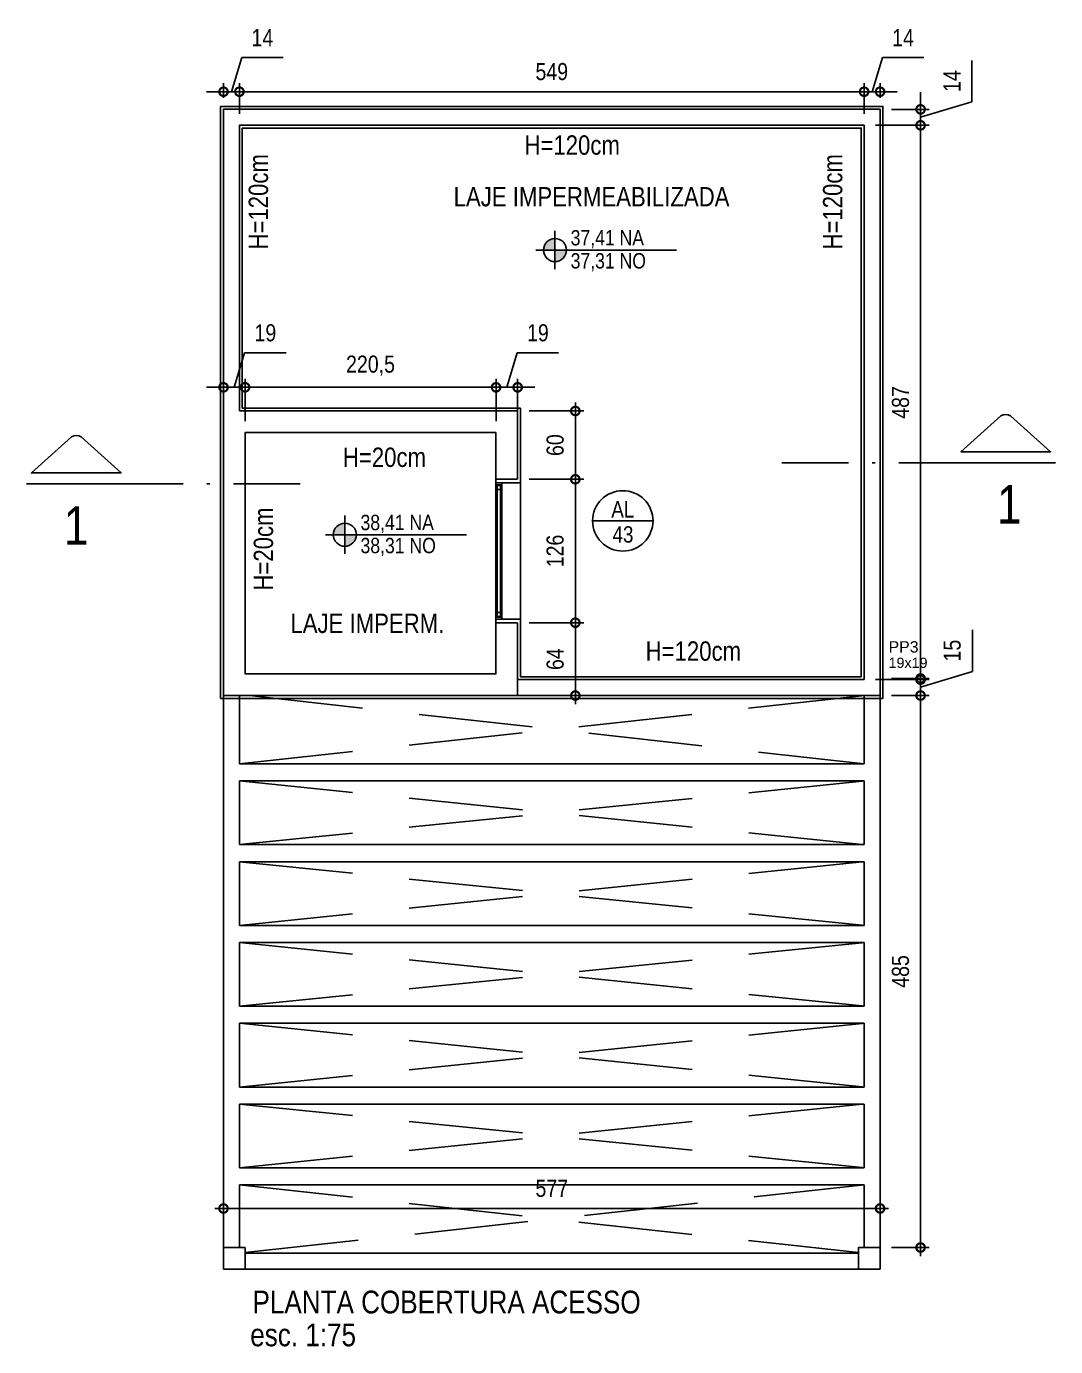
# Model space of a CAD drawing. Header units: metres. Extents: x -154 to 570, y -18 to 184.
# Drawn here: x -31.29 to -22.24, y 95.32 to 106.92 of the extents above; entities that cross this region are included whole.
import ezdxf
from ezdxf.enums import TextEntityAlignment as Align

# ---------------------------------------------------------------- set-up
doc = ezdxf.new("R2010")
doc.units = ezdxf.units.M
doc.header["$PDMODE"] = 1
doc.linetypes.add('DASHEDX2', pattern=[1.5, 1, -0.5])
for name, color, linetype in [('1', 232, 'DASHEDX2'), ('12', 232, 'Continuous'), ('9', 232, 'Continuous'), ('ARQ-ALV ACAB', 4, 'Continuous'), ('ARQ-AUX', 7, 'Continuous'), ('ARQ-AUX1', 1, 'Continuous'), ('ARQ-AUX2', 2, 'Continuous'), ('ARQ-CAX @ 1', 1, 'Continuous'), ('ARQ-DIM - EMBASAM', 2, 'Continuous'), ('ARQ-SIM', 1, 'Continuous'), ('ARQ-SIM - EMBASAM', 1, 'Continuous'), ('ARQ-TXT - EMBASAM', 2, 'Continuous')]:
    doc.layers.add(name, color=color, linetype=linetype)
doc.styles.add('Adesa', font='ARIALN.TTF')
doc.styles.get("Standard").update_dxf_attribs({"font": 'arial.ttf'})
doc.dimstyles.new('ADESA 1-0075', dxfattribs={"dimtxt": 0.15, "dimasz": 0.15, "dimexe": 0.075, "dimexo": 0.1, "dimgap": 0.1, "dimtad": 1, "dimdec": 1, "dimlfac": 100, "dimzin": 12, "dimtxsty": 'Adesa', "dimblk": 'DOTSMALL', "dimcen": 1, "dimdle": 0.075, "dimclrd": 1, "dimclre": 1, "dimclrt": 256, "dimazin": 3, "dimtm": 1e-09, "dimtfac": 1, "dimtdec": 1, "dimtmove": 1, "dimatfit": 0, "dimldrblk": 'DOTSMALL', "dimfxl": 0.8, "dimtvp": 2, "dimtolj": 1, "dimtzin": 0, "dimarcsym": 0})

# ---------------------------------------------------------------- blocks, each defined once
blk = doc.blocks.new('*U74')
at = {"color": 0, "linetype": 'ByBlock', "ltscale": 0.5}
for points in [[(0.02, -0.045), (0.02, -0.045), (0.02, -0.045), (0.02, -0.045), (0.02, -0.045), (0.02, -0.045), (0.02, -0.045), (0.02, -0.045), (0.02, -0.045), (0.03, -0.045), (0.03, -0.05), (0, -0.05), (0, 0), (0.03, 0), (0.03, -0.005), (0.02, -0.005), (0.02, -0.045)], [(1.18, -0.045), (1.18, -0.045), (1.18, -0.045), (1.18, -0.045), (1.18, -0.045), (1.18, -0.045), (1.18, -0.045), (1.18, -0.045), (1.18, -0.045), (1.17, -0.045), (1.17, -0.05), (1.2, -0.05), (1.2, 0), (1.17, 0), (1.17, -0.005), (1.18, -0.005), (1.18, -0.045)], [(0.025, -0.01), (0.06, -0.01), (0.06, -0.04), (0.025, -0.04)], [(1.175, -0.01), (1.14, -0.01), (1.14, -0.04), (1.175, -0.04)]]:
    blk.add_lwpolyline(points, close=True, dxfattribs=at)
at = {"color": 8, "linetype": 'ByBlock', "ltscale": 0.5}
for points in [[(1.17, 0), (0.03, 0)], [(1.17, -0.05), (0.03, -0.05)]]:
    blk.add_lwpolyline(points, dxfattribs=at)
at = {"color": 7, "linetype": 'ByBlock', "ltscale": 0.5}
blk.add_lwpolyline([(1.14, -0.01), (1.14, -0.04), (0.06, -0.04), (0.06, -0.01)], close=True, dxfattribs=at)
blk = doc.blocks.new('NipAcOs')
at = {"layer": 'ARQ-SIM - EMBASAM'}
h = blk.add_hatch(color=256, dxfattribs=at)
h.dxf.hatch_style = 1
h.paths.add_polyline_path([(0, 0.15, 0.414214), (-0.15, 0), (0, 0)])
h.paths.add_polyline_path([(0.15, 0), (0, 0), (0, -0.15, 0.414214)])
for p, q in [((0, -0.25), (0, 0.25)), ((-0.25, 0), (0.15, 0)), ((0.15, 0), (1.583, 0))]:
    blk.add_line(p, q, dxfattribs=at)
blk.add_circle((0, 0), 0.15, dxfattribs=at)
at = {"style": 'Adesa'}
for p in [(0.204, 0.06), (0.204, -0.24)]:
    blk.add_attdef('000,00', p, '', height=0.2, dxfattribs=at)
blk = doc.blocks.new('ADESA-SIM CORT')
at = {"color": 3}
blk.add_lwpolyline([(1.712, 0.367), (1.4, 0.086), (2.1, 0.086), (1.788, 0.367)], dxfattribs=at)
blk.add_lwpolyline([(1.788, 0.367, 0.267949), (1.712, 0.367)], format="xyb", dxfattribs=at)
at = {"color": 2}
for points in [[(0.521, 0), (0, 0)], [(0.706, 0), (0.729, 0)], [(2.14, 0), (0.914, 0)]]:
    blk.add_lwpolyline(points, dxfattribs=at)
at = {"color": 3, "style": 'Adesa'}
blk.add_attdef('A', text='', height=0.35, dxfattribs=at).set_placement((1.739, -0.325), align=Align.MIDDLE_CENTER)
blk = doc.blocks.new('_DotSmall')
at = {"color": 0, "linetype": 'ByBlock', "const_width": 0.5}
blk.add_lwpolyline([(-0.0625, 0, 1), (0.0625, 0, 1)], format="xyb", close=True, dxfattribs=at)
blk = doc.blocks.new('*D81')
at = {"layer": 'ARQ-DIM - EMBASAM', "color": 1, "lineweight": -2, "transparency": 16777216}
for p, q in [((-29.458, 103.747), (-29.368, 104.049)), ((-29.368, 104.049), (-29.003, 104.049)), ((-29.553, 103.449), (-29.553, 103.822)), ((-29.363, 103.449), (-29.363, 103.822)), ((-29.553, 103.747), (-29.703, 103.747)), ((-29.363, 103.747), (-29.553, 103.747)), ((-29.363, 103.747), (-29.553, 103.747)), ((-29.363, 103.747), (-29.213, 103.747))]:
    blk.add_line(p, q, dxfattribs=at)
at = {"layer": 'Defpoints', "color": 0, "transparency": 16777216}
for p in [(-29.553, 103.747), (-29.553, 103.349), (-29.363, 103.349)]:
    blk.add_point(p, dxfattribs=at)
at = {"layer": 'ARQ-DIM - EMBASAM', "color": 1, "lineweight": -2, "transparency": 16777216, "xscale": 0.15, "yscale": 0.15, "zscale": 0.15}
blk.add_blockref('_DotSmall', (-29.553, 103.747), dxfattribs=at)
at = {"layer": 'ARQ-DIM - EMBASAM', "color": 1, "lineweight": -2, "transparency": 16777216, "xscale": 0.15, "yscale": 0.15, "zscale": 0.15, "rotation": 180}
blk.add_blockref('_DotSmall', (-29.363, 103.747), dxfattribs=at)
at = {"layer": 'ARQ-DIM - EMBASAM', "transparency": 16777216, "insert": (-29.185, 104.225), "char_height": 0.15, "attachment_point": 5, "style": 'Adesa'}
blk.add_mtext('\\A1;19', dxfattribs=at)
blk = doc.blocks.new('*D82')
at = {"layer": 'ARQ-DIM - EMBASAM', "color": 1, "lineweight": -2, "transparency": 16777216}
for p, q in [((-29.363, 103.449), (-29.363, 103.822)), ((-27.158, 103.449), (-27.158, 103.822)), ((-29.438, 103.747), (-27.083, 103.747))]:
    blk.add_line(p, q, dxfattribs=at)
at = {"layer": 'Defpoints', "color": 0, "transparency": 16777216}
for p in [(-27.158, 103.747), (-29.363, 103.349), (-27.158, 103.349)]:
    blk.add_point(p, dxfattribs=at)
at = {"layer": 'ARQ-DIM - EMBASAM', "color": 1, "lineweight": -2, "transparency": 16777216, "xscale": 0.15, "yscale": 0.15, "zscale": 0.15, "rotation": 180}
blk.add_blockref('_DotSmall', (-29.363, 103.747), dxfattribs=at)
at = {"layer": 'ARQ-DIM - EMBASAM', "color": 1, "lineweight": -2, "transparency": 16777216, "xscale": 0.15, "yscale": 0.15, "zscale": 0.15}
blk.add_blockref('_DotSmall', (-27.158, 103.747), dxfattribs=at)
at = {"layer": 'ARQ-DIM - EMBASAM', "transparency": 16777216, "insert": (-28.261, 103.937), "char_height": 0.15, "attachment_point": 5, "style": 'Adesa'}
blk.add_mtext('\\A1;220,5', dxfattribs=at)
blk = doc.blocks.new('*D83')
at = {"layer": 'ARQ-DIM - EMBASAM', "color": 1, "lineweight": -2, "transparency": 16777216}
for p, q in [((-27.063, 103.747), (-26.973, 104.049)), ((-26.973, 104.049), (-26.608, 104.049)), ((-27.158, 103.449), (-27.158, 103.822)), ((-26.968, 103.447), (-26.968, 103.822)), ((-27.158, 103.747), (-27.308, 103.747)), ((-27.158, 103.747), (-26.968, 103.747)), ((-27.158, 103.747), (-26.968, 103.747)), ((-26.968, 103.747), (-26.818, 103.747))]:
    blk.add_line(p, q, dxfattribs=at)
at = {"layer": 'Defpoints', "color": 0, "transparency": 16777216}
for p in [(-26.968, 103.747), (-27.158, 103.349), (-26.968, 103.347)]:
    blk.add_point(p, dxfattribs=at)
at = {"layer": 'ARQ-DIM - EMBASAM', "color": 1, "lineweight": -2, "transparency": 16777216, "xscale": 0.15, "yscale": 0.15, "zscale": 0.15}
blk.add_blockref('_DotSmall', (-27.158, 103.747), dxfattribs=at)
at = {"layer": 'ARQ-DIM - EMBASAM', "color": 1, "lineweight": -2, "transparency": 16777216, "xscale": 0.15, "yscale": 0.15, "zscale": 0.15, "rotation": 180}
blk.add_blockref('_DotSmall', (-26.968, 103.747), dxfattribs=at)
at = {"layer": 'ARQ-DIM - EMBASAM', "transparency": 16777216, "insert": (-26.79, 104.225), "char_height": 0.15, "attachment_point": 5, "style": 'Adesa'}
blk.add_mtext('\\A1;19', dxfattribs=at)
blk = doc.blocks.new('*D84')
at = {"layer": 'ARQ-DIM - EMBASAM', "color": 1, "lineweight": -2, "transparency": 16777216}
for p, q in [((-26.461, 101.754), (-26.461, 100.964)), ((-26.868, 101.679), (-26.386, 101.679)), ((-26.868, 101.039), (-26.386, 101.039))]:
    blk.add_line(p, q, dxfattribs=at)
at = {"layer": 'Defpoints', "color": 0, "transparency": 16777216}
for p in [(-26.968, 101.679), (-26.968, 101.039), (-26.461, 101.039)]:
    blk.add_point(p, dxfattribs=at)
at = {"layer": 'ARQ-DIM - EMBASAM', "color": 1, "lineweight": -2, "transparency": 16777216, "xscale": 0.15, "yscale": 0.15, "zscale": 0.15}
for p, rotation in [((-26.461, 101.679), 90), ((-26.461, 101.039), 270)]:
    blk.add_blockref('_DotSmall', p, dxfattribs=dict(at, rotation=rotation))
at = {"layer": 'ARQ-DIM - EMBASAM', "transparency": 16777216, "insert": (-26.638, 101.359), "char_height": 0.15, "attachment_point": 5, "rotation": 90, "style": 'Adesa'}
blk.add_mtext('\\A1;64', dxfattribs=at)
blk = doc.blocks.new('*D85')
at = {"layer": 'ARQ-DIM - EMBASAM', "color": 1, "lineweight": -2, "transparency": 16777216}
for p, q in [((-26.461, 101.604), (-26.461, 103.014)), ((-26.868, 102.939), (-26.386, 102.939)), ((-26.868, 101.679), (-26.386, 101.679))]:
    blk.add_line(p, q, dxfattribs=at)
at = {"layer": 'Defpoints', "color": 0, "transparency": 16777216}
for p in [(-26.968, 102.939), (-26.461, 102.939), (-26.968, 101.679)]:
    blk.add_point(p, dxfattribs=at)
at = {"layer": 'ARQ-DIM - EMBASAM', "color": 1, "lineweight": -2, "transparency": 16777216, "xscale": 0.15, "yscale": 0.15, "zscale": 0.15}
for p, rotation in [((-26.461, 102.939), 90), ((-26.461, 101.679), 270)]:
    blk.add_blockref('_DotSmall', p, dxfattribs=dict(at, rotation=rotation))
at = {"layer": 'ARQ-DIM - EMBASAM', "transparency": 16777216, "insert": (-26.638, 102.309), "char_height": 0.15, "attachment_point": 5, "rotation": 90, "style": 'Adesa'}
blk.add_mtext('\\A1;126', dxfattribs=at)
blk = doc.blocks.new('*D86')
at = {"layer": 'ARQ-DIM - EMBASAM', "color": 1, "lineweight": -2, "transparency": 16777216}
for p, q in [((-26.461, 103.614), (-26.461, 102.864)), ((-26.868, 103.539), (-26.386, 103.539)), ((-26.868, 102.939), (-26.386, 102.939))]:
    blk.add_line(p, q, dxfattribs=at)
at = {"layer": 'Defpoints', "color": 0, "transparency": 16777216}
for p in [(-26.968, 103.539), (-26.968, 102.939), (-26.461, 102.939)]:
    blk.add_point(p, dxfattribs=at)
at = {"layer": 'ARQ-DIM - EMBASAM', "color": 1, "lineweight": -2, "transparency": 16777216, "xscale": 0.15, "yscale": 0.15, "zscale": 0.15}
for p, rotation in [((-26.461, 103.539), 90), ((-26.461, 102.939), 270)]:
    blk.add_blockref('_DotSmall', p, dxfattribs=dict(at, rotation=rotation))
at = {"layer": 'ARQ-DIM - EMBASAM', "transparency": 16777216, "insert": (-26.638, 103.239), "char_height": 0.15, "attachment_point": 5, "rotation": 90, "style": 'Adesa'}
blk.add_mtext('\\A1;60', dxfattribs=at)
blk = doc.blocks.new('*D87')
at = {"layer": 'ARQ-DIM - EMBASAM', "color": 1, "lineweight": -2, "transparency": 16777216}
for p, q in [((-29.483, 106.344), (-29.393, 106.644)), ((-29.393, 106.644), (-29.029, 106.644)), ((-29.553, 106.289), (-29.553, 106.419)), ((-29.413, 106.149), (-29.413, 106.419)), ((-29.553, 106.344), (-29.703, 106.344)), ((-29.413, 106.344), (-29.553, 106.344)), ((-29.413, 106.344), (-29.553, 106.344)), ((-29.413, 106.344), (-29.263, 106.344))]:
    blk.add_line(p, q, dxfattribs=at)
at = {"layer": 'Defpoints', "color": 0, "transparency": 16777216}
for p in [(-29.553, 106.344), (-29.553, 106.189), (-29.413, 106.049)]:
    blk.add_point(p, dxfattribs=at)
at = {"layer": 'ARQ-DIM - EMBASAM', "color": 1, "lineweight": -2, "transparency": 16777216, "xscale": 0.15, "yscale": 0.15, "zscale": 0.15}
blk.add_blockref('_DotSmall', (-29.553, 106.344), dxfattribs=at)
at = {"layer": 'ARQ-DIM - EMBASAM', "color": 1, "lineweight": -2, "transparency": 16777216, "xscale": 0.15, "yscale": 0.15, "zscale": 0.15, "rotation": 180}
blk.add_blockref('_DotSmall', (-29.413, 106.344), dxfattribs=at)
at = {"layer": 'ARQ-DIM - EMBASAM', "transparency": 16777216, "insert": (-29.211, 106.819), "char_height": 0.15, "attachment_point": 5, "style": 'Adesa'}
blk.add_mtext('\\A1;14', dxfattribs=at)
blk = doc.blocks.new('*D88')
at = {"layer": 'ARQ-DIM - EMBASAM', "color": 1, "lineweight": -2, "transparency": 16777216}
for p, q in [((-29.413, 106.149), (-29.413, 106.419)), ((-23.923, 106.149), (-23.923, 106.419)), ((-29.488, 106.344), (-23.848, 106.344))]:
    blk.add_line(p, q, dxfattribs=at)
at = {"layer": 'Defpoints', "color": 0, "transparency": 16777216}
for p in [(-23.923, 106.344), (-29.413, 106.049), (-23.923, 106.049)]:
    blk.add_point(p, dxfattribs=at)
at = {"layer": 'ARQ-DIM - EMBASAM', "color": 1, "lineweight": -2, "transparency": 16777216, "xscale": 0.15, "yscale": 0.15, "zscale": 0.15, "rotation": 180}
blk.add_blockref('_DotSmall', (-29.413, 106.344), dxfattribs=at)
at = {"layer": 'ARQ-DIM - EMBASAM', "color": 1, "lineweight": -2, "transparency": 16777216, "xscale": 0.15, "yscale": 0.15, "zscale": 0.15}
blk.add_blockref('_DotSmall', (-23.923, 106.344), dxfattribs=at)
at = {"layer": 'ARQ-DIM - EMBASAM', "transparency": 16777216, "insert": (-26.668, 106.52), "char_height": 0.15, "attachment_point": 5, "style": 'Adesa'}
blk.add_mtext('\\A1;549', dxfattribs=at)
blk = doc.blocks.new('*D89')
at = {"layer": 'ARQ-DIM - EMBASAM', "color": 1, "lineweight": -2, "transparency": 16777216}
for p, q in [((-23.853, 106.344), (-23.763, 106.644)), ((-23.763, 106.644), (-23.399, 106.644)), ((-23.923, 106.149), (-23.923, 106.419)), ((-23.783, 106.289), (-23.783, 106.419)), ((-23.923, 106.344), (-24.073, 106.344)), ((-23.923, 106.344), (-23.783, 106.344)), ((-23.923, 106.344), (-23.783, 106.344)), ((-23.783, 106.344), (-23.633, 106.344))]:
    blk.add_line(p, q, dxfattribs=at)
at = {"layer": 'Defpoints', "color": 0, "transparency": 16777216}
for p in [(-23.783, 106.344), (-23.783, 106.189), (-23.923, 106.049)]:
    blk.add_point(p, dxfattribs=at)
at = {"layer": 'ARQ-DIM - EMBASAM', "color": 1, "lineweight": -2, "transparency": 16777216, "xscale": 0.15, "yscale": 0.15, "zscale": 0.15}
blk.add_blockref('_DotSmall', (-23.923, 106.344), dxfattribs=at)
at = {"layer": 'ARQ-DIM - EMBASAM', "color": 1, "lineweight": -2, "transparency": 16777216, "xscale": 0.15, "yscale": 0.15, "zscale": 0.15, "rotation": 180}
blk.add_blockref('_DotSmall', (-23.783, 106.344), dxfattribs=at)
at = {"layer": 'ARQ-DIM - EMBASAM', "transparency": 16777216, "insert": (-23.581, 106.819), "char_height": 0.15, "attachment_point": 5, "style": 'Adesa'}
blk.add_mtext('\\A1;14', dxfattribs=at)
blk = doc.blocks.new('*D90')
at = {"layer": 'ARQ-DIM - EMBASAM', "color": 1, "lineweight": -2, "transparency": 16777216}
for p, q in [((-22.976, 106.255), (-22.976, 106.619)), ((-23.427, 106.189), (-23.427, 106.339)), ((-23.427, 106.119), (-22.976, 106.255)), ((-23.683, 106.189), (-23.352, 106.189)), ((-23.427, 106.189), (-23.427, 106.049)), ((-23.427, 106.189), (-23.427, 106.049)), ((-23.823, 106.049), (-23.352, 106.049)), ((-23.427, 106.049), (-23.427, 105.899))]:
    blk.add_line(p, q, dxfattribs=at)
at = {"layer": 'Defpoints', "color": 0, "transparency": 16777216}
for p in [(-23.783, 106.189), (-23.923, 106.049), (-23.427, 106.049)]:
    blk.add_point(p, dxfattribs=at)
at = {"layer": 'ARQ-DIM - EMBASAM', "color": 1, "lineweight": -2, "transparency": 16777216, "xscale": 0.15, "yscale": 0.15, "zscale": 0.15}
for p, rotation in [((-23.427, 106.189), 270), ((-23.427, 106.049), 90)]:
    blk.add_blockref('_DotSmall', p, dxfattribs=dict(at, rotation=rotation))
at = {"layer": 'ARQ-DIM - EMBASAM', "transparency": 16777216, "insert": (-23.151, 106.437), "char_height": 0.15, "attachment_point": 5, "rotation": 90, "style": 'Adesa'}
blk.add_mtext('\\A1;14', dxfattribs=at)
blk = doc.blocks.new('*D91')
at = {"layer": 'ARQ-DIM - EMBASAM', "color": 1, "lineweight": -2, "transparency": 16777216}
for p, q in [((-23.427, 106.124), (-23.427, 101.104)), ((-23.823, 106.049), (-23.352, 106.049)), ((-23.823, 101.179), (-23.352, 101.179))]:
    blk.add_line(p, q, dxfattribs=at)
at = {"layer": 'Defpoints', "color": 0, "transparency": 16777216}
for p in [(-23.923, 106.049), (-23.923, 101.179), (-23.427, 101.179)]:
    blk.add_point(p, dxfattribs=at)
at = {"layer": 'ARQ-DIM - EMBASAM', "color": 1, "lineweight": -2, "transparency": 16777216, "xscale": 0.15, "yscale": 0.15, "zscale": 0.15}
for p, rotation in [((-23.427, 106.049), 90), ((-23.427, 101.179), 270)]:
    blk.add_blockref('_DotSmall', p, dxfattribs=dict(at, rotation=rotation))
at = {"layer": 'ARQ-DIM - EMBASAM', "transparency": 16777216, "insert": (-23.603, 103.614), "char_height": 0.15, "attachment_point": 5, "rotation": 90, "style": 'Adesa'}
blk.add_mtext('\\A1;487', dxfattribs=at)
blk = doc.blocks.new('*D92')
at = {"layer": 'ARQ-DIM - EMBASAM', "color": 1, "lineweight": -2, "transparency": 16777216}
for p, q in [((-22.972, 101.251), (-22.972, 101.616)), ((-23.427, 101.189), (-23.427, 101.339)), ((-23.427, 101.114), (-22.972, 101.251)), ((-23.683, 101.189), (-23.352, 101.189)), ((-23.427, 101.189), (-23.427, 101.039)), ((-23.427, 101.189), (-23.427, 101.039)), ((-23.683, 101.039), (-23.352, 101.039)), ((-23.427, 101.039), (-23.427, 100.889))]:
    blk.add_line(p, q, dxfattribs=at)
at = {"layer": 'Defpoints', "color": 0, "transparency": 16777216}
for p in [(-23.783, 101.189), (-23.783, 101.039), (-23.427, 101.039)]:
    blk.add_point(p, dxfattribs=at)
at = {"layer": 'ARQ-DIM - EMBASAM', "color": 1, "lineweight": -2, "transparency": 16777216, "xscale": 0.15, "yscale": 0.15, "zscale": 0.15}
for p, rotation in [((-23.427, 101.189), 270), ((-23.427, 101.039), 90)]:
    blk.add_blockref('_DotSmall', p, dxfattribs=dict(at, rotation=rotation))
at = {"layer": 'ARQ-DIM - EMBASAM', "transparency": 16777216, "insert": (-23.149, 101.434), "char_height": 0.15, "attachment_point": 5, "rotation": 90, "style": 'Adesa'}
blk.add_mtext('\\A1;15', dxfattribs=at)
blk = doc.blocks.new('*D93')
at = {"layer": 'ARQ-DIM - EMBASAM', "color": 1, "lineweight": -2, "transparency": 16777216}
for p, q in [((-23.683, 101.039), (-23.352, 101.039)), ((-23.427, 101.114), (-23.427, 96.115)), ((-23.683, 96.19), (-23.352, 96.19))]:
    blk.add_line(p, q, dxfattribs=at)
at = {"layer": 'Defpoints', "color": 0, "transparency": 16777216}
for p in [(-23.783, 101.039), (-23.783, 96.19), (-23.427, 96.19)]:
    blk.add_point(p, dxfattribs=at)
at = {"layer": 'ARQ-DIM - EMBASAM', "color": 1, "lineweight": -2, "transparency": 16777216, "xscale": 0.15, "yscale": 0.15, "zscale": 0.15}
for p, rotation in [((-23.427, 101.039), 90), ((-23.427, 96.19), 270)]:
    blk.add_blockref('_DotSmall', p, dxfattribs=dict(at, rotation=rotation))
at = {"layer": 'ARQ-DIM - EMBASAM', "transparency": 16777216, "insert": (-23.603, 98.615), "char_height": 0.15, "attachment_point": 5, "rotation": 90, "style": 'Adesa'}
blk.add_mtext('\\A1;485', dxfattribs=at)
blk = doc.blocks.new('*D94')
at = {"layer": 'ARQ-DIM - EMBASAM', "color": 1, "lineweight": -2, "transparency": 16777216}
for p, q in [((-29.553, 96.9), (-29.553, 96.458)), ((-23.783, 96.9), (-23.783, 96.458)), ((-23.708, 96.533), (-29.628, 96.533))]:
    blk.add_line(p, q, dxfattribs=at)
at = {"layer": 'Defpoints', "color": 0, "transparency": 16777216}
for p in [(-29.553, 97), (-23.783, 97, 0), (-29.553, 96.533)]:
    blk.add_point(p, dxfattribs=at)
at = {"layer": 'ARQ-DIM - EMBASAM', "color": 1, "lineweight": -2, "transparency": 16777216, "xscale": 0.15, "yscale": 0.15, "zscale": 0.15, "rotation": 180}
blk.add_blockref('_DotSmall', (-29.553, 96.533), dxfattribs=at)
at = {"layer": 'ARQ-DIM - EMBASAM', "color": 1, "lineweight": -2, "transparency": 16777216, "xscale": 0.15, "yscale": 0.15, "zscale": 0.15}
blk.add_blockref('_DotSmall', (-23.783, 96.533), dxfattribs=at)
at = {"layer": 'ARQ-DIM - EMBASAM', "transparency": 16777216, "insert": (-26.668, 96.709), "char_height": 0.15, "attachment_point": 5, "style": 'Adesa'}
blk.add_mtext('\\A1;577', dxfattribs=at)
blk = doc.blocks.new('TIPO COTA$0$Chamada_planta')
at = {"layer": 'ARQ-SIM'}
blk.add_line((-0.983, 0), (0.983, 0), dxfattribs=at)
blk.add_circle((0, 0), 0.983, dxfattribs=at)
at = {"layer": 'ARQ-SIM', "color": 2, "style": 'Adesa'}
for tag, p in [('NUMERO', (0, 0.234)), ('C.D.', (0, -0.272))]:
    blk.add_attdef(tag, text='', height=0.5, dxfattribs=at).set_placement(p, align=Align.MIDDLE_CENTER)

msp = doc.modelspace()

# ---------------------------------------------------------------- linework, layer by layer
at = {"layer": '1'}
for p, q in [((-29.4133, 100.4393), (-23.9233, 101.0393)), ((-29.3248, 101.0393), (-23.9233, 100.4393)), ((-29.4133, 99.7293), (-23.9233, 100.2893)), ((-29.4133, 100.2893), (-23.9233, 99.7293)), ((-29.4133, 99.0193), (-23.9233, 99.5793)), ((-29.4133, 99.5793), (-23.9233, 99.0193)), ((-29.4133, 98.31), (-23.9233, 98.8693)), ((-29.4133, 98.8693), (-23.9233, 98.31)), ((-29.4133, 97.6), (-23.9233, 98.16)), ((-29.4133, 98.16), (-23.9233, 97.6)), ((-29.4133, 96.89), (-23.9233, 97.45)), ((-29.4133, 97.45), (-23.9233, 96.89)), ((-29.4133, 96.74), (-23.9733, 96.1457)), ((-29.3633, 96.1457), (-23.9233, 96.74))]:
    msp.add_line(p, q, dxfattribs=at)
at = {"layer": 'ARQ-ALV ACAB'}
for p, q in [((-28.8133, 103.5643), (-29.3884, 103.5643)), ((-26.9434, 103.5643), (-28.8133, 103.5643)), ((-26.9434, 102.9089), (-26.9434, 103.5643)), ((-26.9434, 101.2043), (-26.9434, 101.7089)), ((-23.9484, 101.2043), (-26.9434, 101.2043)), ((-26.9683, 101.0143), (-23.7583, 101.0143))]:
    msp.add_line(p, q, dxfattribs=at)
at = {"layer": 'ARQ-ALV ACAB', "elevation": 0}
for points in [[(-29.5784, 103.5393), (-29.5783, 106.2144), (-23.7583, 106.2144), (-23.7583, 101.0143)], [(-29.3884, 103.5643), (-29.3883, 106.0244), (-23.9483, 106.0244), (-23.9484, 101.2043)], [(-29.5784, 103.5643), (-29.5783, 101.0143), (-26.9433, 101.0143)], [(-27.1584, 102.9389), (-27.1584, 102.9089)], [(-27.1584, 102.9089), (-26.9434, 102.9089)], [(-27.1584, 101.7089), (-26.9434, 101.7089)], [(-27.1584, 101.7089), (-27.1584, 101.6789)]]:
    msp.add_lwpolyline(points, dxfattribs=at)
at = {"layer": 'ARQ-AUX'}
msp.add_lwpolyline([(-26.9434, 102.9089), (-26.9434, 101.7089)], dxfattribs=at)
at = {"layer": 'ARQ-AUX1', "elevation": 0}
for points in [[(-29.5533, 101.0393), (-29.5533, 100.348)], [(-29.4133, 100.4393), (-29.4133, 101.0393)], [(-23.9233, 101.0393), (-23.9233, 100.4393)], [(-23.7833, 100.348), (-23.7833, 101.0393)], [(-23.9233, 100.4393), (-29.4133, 100.4393)], [(-29.5533, 100.348), (-29.5533, 99.6467)], [(-23.7833, 99.6467), (-23.7833, 100.348)], [(-29.4133, 99.7293), (-29.4133, 100.2893)], [(-29.4133, 100.2893), (-23.9233, 100.2893)], [(-23.9233, 100.2893), (-23.9233, 99.7293)], [(-29.5533, 99.6467), (-29.5533, 98.9453)], [(-23.9233, 99.7293), (-29.4133, 99.7293)], [(-23.7833, 98.9453), (-23.7833, 99.6467)], [(-29.4133, 99.0193), (-29.4133, 99.5793)], [(-29.4133, 99.5793), (-23.9233, 99.5793)], [(-23.9233, 99.5793), (-23.9233, 99.0193)], [(-29.5533, 98.9453), (-29.5533, 98.244)], [(-23.9233, 99.0193), (-29.4133, 99.0193)], [(-23.7833, 98.244), (-23.7833, 98.9453)], [(-29.4133, 98.31), (-29.4133, 98.8693)], [(-29.4133, 98.8693), (-23.9233, 98.8693)], [(-23.9233, 98.8693), (-23.9233, 98.31)], [(-29.5533, 98.244), (-29.5533, 97.5426)], [(-23.9233, 98.31), (-29.4133, 98.31)], [(-23.7833, 97.525), (-23.7833, 98.244)], [(-29.4133, 97.6), (-29.4133, 98.16)], [(-29.4133, 98.16), (-23.9233, 98.16)], [(-23.9233, 98.16), (-23.9233, 97.6)], [(-29.5533, 97.5426), (-29.5533, 96.8413)], [(-23.9233, 97.6), (-29.4133, 97.6)], [(-29.4133, 96.89), (-29.4133, 97.45)], [(-29.4133, 97.45), (-23.9233, 97.45)], [(-23.9233, 97.45), (-23.9233, 96.89)], [(-23.7833, 96.8413), (-23.7833, 97.525)], [(-23.9233, 96.89), (-29.4133, 96.89)], [(-29.5533, 96.8413), (-29.5533, 96.19)], [(-29.4133, 96.19), (-29.4133, 96.74)], [(-29.4133, 96.74), (-23.9233, 96.74)], [(-23.9233, 96.74), (-23.9233, 96.19)], [(-23.7833, 96.19), (-23.7833, 96.8413)], [(-29.5533, 96), (-29.3633, 96), (-29.3633, 96.19), (-29.5533, 96.19), (-29.5533, 96)], [(-29.5533, 96), (-29.3633, 96), (-29.3633, 96.19), (-29.5533, 96.19), (-29.5533, 96)], [(-23.9733, 96), (-23.7833, 96), (-23.7833, 96.19), (-23.9733, 96.19), (-23.9733, 96)], [(-23.9733, 96), (-23.7833, 96), (-23.7833, 96.19), (-23.9733, 96.19), (-23.9733, 96)], [(-23.9733, 96.14), (-29.3633, 96.14)], [(-29.3633, 96), (-23.9733, 96)]]:
    msp.add_lwpolyline(points, dxfattribs=at)
at = {"layer": 'ARQ-AUX2'}
for p, q in [((-29.5533, 101.0393), (-29.5534, 103.5393)), ((-23.9234, 101.1793), (-26.9684, 101.1793)), ((-26.9683, 101.0393), (-23.7833, 101.0393))]:
    msp.add_line(p, q, dxfattribs=at)
at = {"layer": 'ARQ-AUX2', "elevation": 0}
for points in [[(-29.5534, 103.5393), (-29.5533, 106.1894), (-23.7833, 106.1894), (-23.7833, 101.0393)], [(-29.4134, 103.5393), (-29.4133, 106.0494), (-23.9233, 106.0494), (-23.9234, 101.1793)], [(-26.9684, 102.9389), (-26.9684, 103.5393), (-28.8183, 103.5393)], [(-27.1584, 101.6789), (-27.1584, 101.2293), (-29.3634, 101.2293), (-29.3634, 103.3492), (-28.8133, 103.3492)], [(-28.8133, 103.3492), (-27.1584, 103.3492), (-27.1584, 102.9389)], [(-27.1584, 102.9389), (-26.9684, 102.9389)], [(-29.5533, 101.0393), (-26.9683, 101.0393), (-26.9684, 101.6789)], [(-27.1584, 101.6789), (-26.9684, 101.6789)]]:
    msp.add_lwpolyline(points, dxfattribs=at)
at = {"layer": 'ARQ-AUX2'}
msp.add_lwpolyline([(-28.8183, 103.5393), (-29.4134, 103.5393)], dxfattribs=at)

# ---------------------------------------------------------------- block references
at = {"layer": 'ARQ-CAX @ 1', "rotation": 90}
msp.add_blockref('*U74', (-27.1584, 101.7089), dxfattribs=at)
at = {"layer": 'ARQ-SIM'}
ref = msp.add_blockref('ADESA-SIM CORT', (-24.6476, 103.0845, -0.0013), dxfattribs=dict(at, xscale=1.125, yscale=1.125, zscale=1.125))
ref.add_attrib('A', '1', dxfattribs={"layer": '0', "color": 4, "height": 0.3375, "style": 'Adesa'}).set_placement((-22.6473, 102.7192, -0.0013), align=Align.MIDDLE_CENTER)
ref = msp.add_blockref('ADESA-SIM CORT', (-28.8781, 102.8983, -0.0026), dxfattribs=dict(at, xscale=-1.125, yscale=1.125, zscale=1.125))
ref.add_attrib('A', '1', dxfattribs={"layer": '0', "color": 4, "height": 0.3375, "style": 'Adesa'}).set_placement((-30.8482, 102.533, -0.0026), align=Align.MIDDLE_CENTER)
ref = msp.add_blockref('TIPO COTA$0$Chamada_planta', (-26.0439, 102.5736), dxfattribs=dict(at, xscale=0.27, yscale=0.27, zscale=0.27))
ref.add_attrib('NUMERO', 'AL', dxfattribs={"color": 2, "height": 0.144, "style": 'Adesa'}).set_placement((-26.0439, 102.675), align=Align.MIDDLE_CENTER)
ref.add_attrib('C.D.', '43', dxfattribs={"color": 2, "height": 0.144, "style": 'Adesa'}).set_placement((-26.0424, 102.4547), align=Align.MIDDLE_CENTER)
at = {"layer": 'ARQ-SIM - EMBASAM'}
ref = msp.add_blockref('NipAcOs', (-26.64, 104.9528), dxfattribs=dict(at, xscale=0.675, yscale=0.675, zscale=0.675))
ref.add_attrib('000,00', '37,31 NO', (-26.5023, 104.7908), dxfattribs={"layer": '0', "color": 2, "height": 0.135, "style": 'Adesa'})
ref.add_attrib('000,00', '37,41 NA', (-26.5023, 104.9933), dxfattribs={"layer": '0', "color": 2, "height": 0.135, "style": 'Adesa'})
ref = msp.add_blockref('NipAcOs', (-28.4867, 102.4516), dxfattribs=dict(at, xscale=0.675, yscale=0.675, zscale=0.675))
ref.add_attrib('000,00', '38,31 NO', (-28.3489, 102.2896), dxfattribs={"layer": '0', "color": 2, "height": 0.135, "style": 'Adesa'})
ref.add_attrib('000,00', '38,41 NA', (-28.3489, 102.4921), dxfattribs={"layer": '0', "color": 2, "height": 0.135, "style": 'Adesa'})

# ---------------------------------------------------------------- texts
at = {"layer": '12', "linetype": 'Continuous'}
msp.add_text('19x19', height=0.09, dxfattribs=at).set_placement((-23.7083, 101.2818))
at = {"layer": '9', "linetype": 'Continuous'}
msp.add_text('PP3', height=0.1, dxfattribs=at).set_placement((-23.7083, 101.4168))
at = {"layer": 'ARQ-TXT - EMBASAM', "style": 'Adesa'}
for s, height, p in [('H=120cm', 0.17, (-26.4889, 105.7903, -0.0353)), ('LAJE IMPERMEABILIZADA', 0.17, (-26.3185, 105.3368, -0.0353)), ('H=20cm', 0.17, (-28.1386, 103.0475, -0.0353)), ('LAJE IMPERM.', 0.17, (-28.2887, 101.5886, -0.0353)), ('H=120cm', 0.17, (-25.4238, 101.3449, -0.0353)), ('PLANTA COBERTURA ACESSO', 0.2, (-27.5925, 95.6112, -0.0353)), ('esc. 1:75', 0.2, (-28.8531, 95.3225, -0.0353))]:
    msp.add_text(s, height=height, dxfattribs=at).set_placement(p, align=Align.CENTER)
for s, p in [('H=120cm', (-29.1616, 105.3765, -0.0353)), ('H=120cm', (-24.1151, 105.3765, -0.0353)), ('H=20cm', (-29.1173, 102.3261, -0.0353))]:
    msp.add_text(s, height=0.17, rotation=90, dxfattribs=at).set_placement(p, align=Align.CENTER)

# ---------------------------------------------------------------- dimensions: what is measured, and where the dimension line sits
at = {"layer": 'ARQ-DIM - EMBASAM'}
for base, p1, p2, picture, middle in [((-29.5533, 106.3436), (-29.4133, 106.0494), (-29.5533, 106.1894), '*D87', (-29.2932, 106.8192)), ((-23.7833, 106.3436), (-23.9233, 106.0494), (-23.7833, 106.1894), '*D89', (-23.6632, 106.8192)), ((-23.9233, 106.3436), (-29.4133, 106.0494), (-23.9233, 106.0494), '*D88', (-26.6683, 106.5202)), ((-29.5534, 103.747), (-29.3634, 103.3492), (-29.5534, 103.3492), '*D81', (-29.2679, 104.2252)), ((-26.9684, 103.747), (-27.1584, 103.3492), (-26.9684, 103.3473), '*D83', (-26.8729, 104.2252)), ((-27.1584, 103.747), (-29.3634, 103.3492), (-27.1584, 103.3492), '*D82', (-28.2609, 103.9371)), ((-29.5534, 96.5331), (-23.7834, 97, 0), (-29.5534, 97), '*D94', (-26.6684, 96.7094))]:
    dim = msp.add_linear_dim(base=base, p1=p1, p2=p2, dimstyle='ADESA 1-0075', dxfattribs=at)
    dim.commit()
    dim.dimension.update_dxf_attribs({"geometry": picture, "text_midpoint": middle})
for base, p1, p2, picture, middle in [((-23.4268, 106.0494), (-23.7833, 106.1894), (-23.9233, 106.0494), '*D90', (-23.1512, 106.3547)), ((-23.4268, 101.1793), (-23.9233, 106.0494), (-23.9234, 101.1793), '*D91', (-23.6034, 103.6143)), ((-26.4614, 102.9389), (-26.9684, 103.5393), (-26.9684, 102.9389), '*D86', (-26.638, 103.2391)), ((-26.4614, 102.9389), (-26.9684, 101.6789), (-26.9684, 102.9389), '*D85', (-26.638, 102.3089)), ((-23.4268, 101.0393), (-23.7834, 101.1894), (-23.7833, 101.0393), '*D92', (-23.1487, 101.3508))]:
    dim = msp.add_linear_dim(base=base, p1=p1, p2=p2, angle=90, dimstyle='ADESA 1-0075', dxfattribs=at)
    dim.commit()
    dim.dimension.update_dxf_attribs({"geometry": picture, "text_midpoint": middle})
for base, p1, p2, picture, middle in [((-26.4614, 101.0393), (-26.9684, 101.6789), (-26.9684, 101.0393), '*D84', (-26.638, 101.3591)), ((-23.4268, 96.19), (-23.7833, 101.0393), (-23.7833, 96.19), '*D93', (-23.6034, 98.6146))]:
    dim = msp.add_linear_dim(base=base, p1=p1, p2=p2, angle=90, dimstyle='ADESA 1-0075', override={"dimdec": 0}, dxfattribs=at)
    dim.commit()
    dim.dimension.update_dxf_attribs({"geometry": picture, "text_midpoint": middle})

doc.saveas('drawing.dxf')
